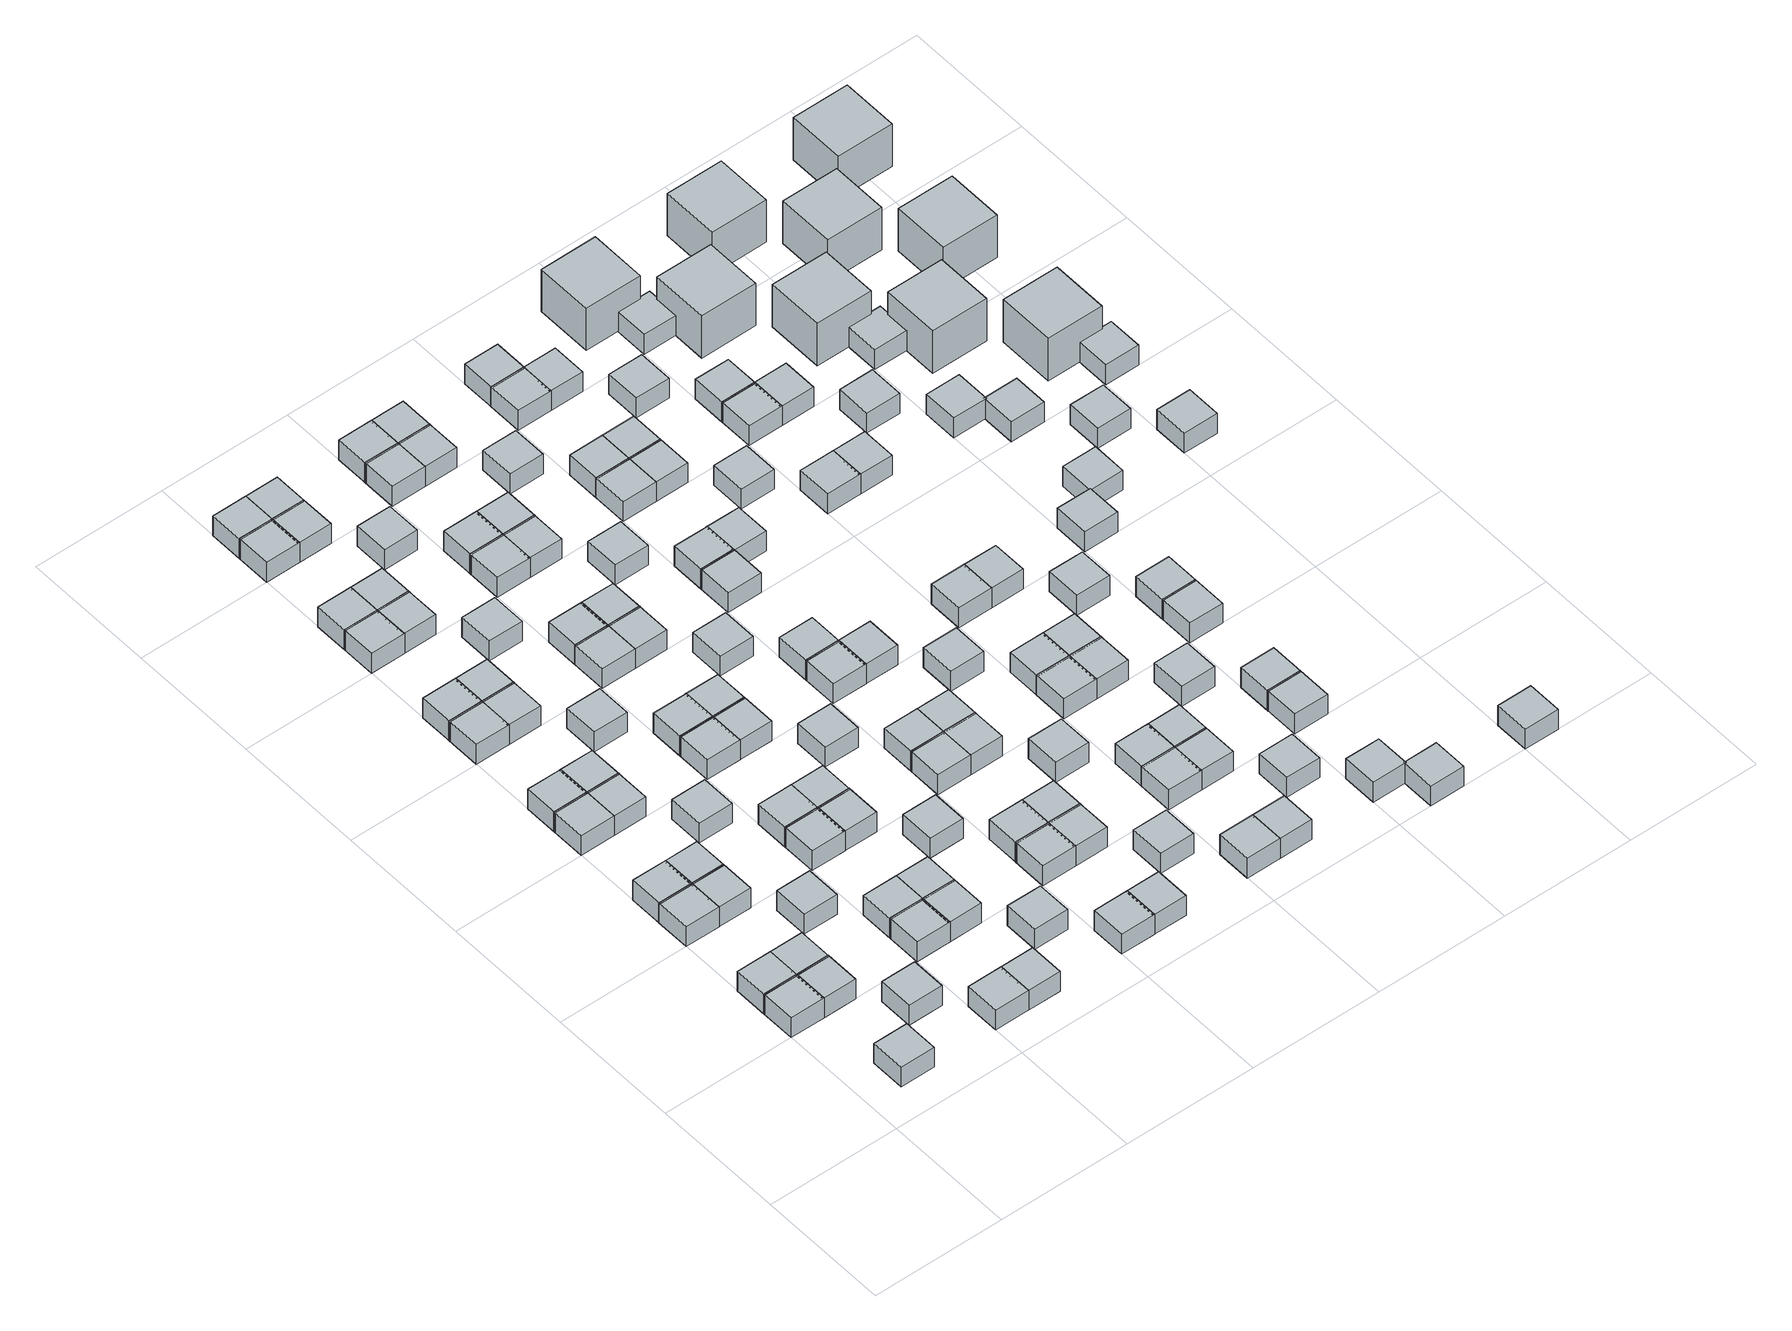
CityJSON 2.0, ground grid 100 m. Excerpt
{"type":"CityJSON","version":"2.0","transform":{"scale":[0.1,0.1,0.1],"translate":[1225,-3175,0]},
"CityObjects":{
"object1":{"type":"GenericCityObject","geometry":[{"type":"Solid","lod":"1","boundaries":[[[[0,1,2,3]],[[4,5,1,0]],[[5,6,2,1]],[[6,7,3,2]],[[7,4,0,3]],[[7,6,5,4]]]]}]},
"object2":{"type":"GenericCityObject","geometry":[{"type":"Solid","lod":"1","boundaries":[[[[8,9,10,11]],[[12,13,9,8]],[[13,14,10,9]],[[14,15,11,10]],[[15,12,8,11]],[[15,14,13,12]]]]}]},
"object3":{"type":"GenericCityObject","geometry":[{"type":"Solid","lod":"1","boundaries":[[[[16,17,18,19]],[[20,21,17,16]],[[21,22,18,17]],[[22,23,19,18]],[[23,20,16,19]],[[23,22,21,20]]]]}]},
"object4":{"type":"GenericCityObject","geometry":[{"type":"Solid","lod":"1","boundaries":[[[[24,25,26,27]],[[28,29,25,24]],[[29,30,26,25]],[[30,31,27,26]],[[31,28,24,27]],[[31,30,29,28]]]]}]},
"object5":{"type":"GenericCityObject","geometry":[{"type":"Solid","lod":"1","boundaries":[[[[32,33,34,35]],[[36,37,33,32]],[[37,38,34,33]],[[38,39,35,34]],[[39,36,32,35]],[[39,38,37,36]]]]}]},
"object6":{"type":"GenericCityObject","geometry":[{"type":"Solid","lod":"1","boundaries":[[[[40,41,42,43]],[[44,45,41,40]],[[45,46,42,41]],[[46,47,43,42]],[[47,44,40,43]],[[47,46,45,44]]]]}]},
"object7":{"type":"GenericCityObject","geometry":[{"type":"Solid","lod":"1","boundaries":[[[[48,49,50,51]],[[52,53,49,48]],[[53,54,50,49]],[[54,55,51,50]],[[55,52,48,51]],[[55,54,53,52]]]]}]},
"object8":{"type":"GenericCityObject","geometry":[{"type":"Solid","lod":"1","boundaries":[[[[56,57,58,59]],[[60,61,57,56]],[[61,62,58,57]],[[62,63,59,58]],[[63,60,56,59]],[[63,62,61,60]]]]}]},
"object9":{"type":"GenericCityObject","geometry":[{"type":"Solid","lod":"1","boundaries":[[[[64,65,66,67]],[[68,69,65,64]],[[69,70,66,65]],[[70,71,67,66]],[[71,68,64,67]],[[71,70,69,68]]]]}]},
"object10":{"type":"GenericCityObject","geometry":[{"type":"Solid","lod":"1","boundaries":[[[[72,73,74,75]],[[76,77,73,72]],[[77,78,74,73]],[[78,79,75,74]],[[79,76,72,75]],[[79,78,77,76]]]]}]},
"object11":{"type":"GenericCityObject","geometry":[{"type":"Solid","lod":"1","boundaries":[[[[80,81,82,83]],[[84,85,81,80]],[[85,86,82,81]],[[86,87,83,82]],[[87,84,80,83]],[[87,86,85,84]]]]}]},
"object12":{"type":"GenericCityObject","geometry":[{"type":"Solid","lod":"1","boundaries":[[[[88,89,90,91]],[[92,93,89,88]],[[93,94,90,89]],[[94,95,91,90]],[[95,92,88,91]],[[95,94,93,92]]]]}]},
"object13":{"type":"GenericCityObject","geometry":[{"type":"Solid","lod":"1","boundaries":[[[[96,97,98,99]],[[100,101,97,96]],[[101,102,98,97]],[[102,103,99,98]],[[103,100,96,99]],[[103,102,101,100]]]]}]},
"object14":{"type":"GenericCityObject","geometry":[{"type":"Solid","lod":"1","boundaries":[[[[104,105,106,107]],[[108,109,105,104]],[[109,110,106,105]],[[110,111,107,106]],[[111,108,104,107]],[[111,110,109,108]]]]}]},
"object15":{"type":"GenericCityObject","geometry":[{"type":"Solid","lod":"1","boundaries":[[[[112,113,114,115]],[[116,117,113,112]],[[117,118,114,113]],[[118,119,115,114]],[[119,116,112,115]],[[119,118,117,116]]]]}]},
"object16":{"type":"GenericCityObject","geometry":[{"type":"Solid","lod":"1","boundaries":[[[[120,121,122,123]],[[124,125,121,120]],[[125,126,122,121]],[[126,127,123,122]],[[127,124,120,123]],[[127,126,125,124]]]]}]},
"object17":{"type":"GenericCityObject","geometry":[{"type":"Solid","lod":"1","boundaries":[[[[128,129,130,131]],[[132,133,129,128]],[[133,134,130,129]],[[134,135,131,130]],[[135,132,128,131]],[[135,134,133,132]]]]}]},
"object18":{"type":"GenericCityObject","geometry":[{"type":"Solid","lod":"1","boundaries":[[[[136,137,138,139]],[[140,141,137,136]],[[141,142,138,137]],[[142,143,139,138]],[[143,140,136,139]],[[143,142,141,140]]]]}]},
"object19":{"type":"GenericCityObject","geometry":[{"type":"Solid","lod":"1","boundaries":[[[[144,145,146,147]],[[148,149,145,144]],[[149,150,146,145]],[[150,151,147,146]],[[151,148,144,147]],[[151,150,149,148]]]]}]},
"object20":{"type":"GenericCityObject","geometry":[{"type":"Solid","lod":"1","boundaries":[[[[152,153,154,155]],[[156,157,153,152]],[[157,158,154,153]],[[158,159,155,154]],[[159,156,152,155]],[[159,158,157,156]]]]}]},
"object21":{"type":"GenericCityObject","geometry":[{"type":"Solid","lod":"1","boundaries":[[[[160,161,162,163]],[[164,165,161,160]],[[165,166,162,161]],[[166,167,163,162]],[[167,164,160,163]],[[167,166,165,164]]]]}]},
"object22":{"type":"GenericCityObject","geometry":[{"type":"Solid","lod":"1","boundaries":[[[[168,169,170,171]],[[172,173,169,168]],[[173,174,170,169]],[[174,175,171,170]],[[175,172,168,171]],[[175,174,173,172]]]]}]},
"object23":{"type":"GenericCityObject","geometry":[{"type":"Solid","lod":"1","boundaries":[[[[176,177,178,179]],[[180,181,177,176]],[[181,182,178,177]],[[182,183,179,178]],[[183,180,176,179]],[[183,182,181,180]]]]}]},
"object24":{"type":"GenericCityObject","geometry":[{"type":"Solid","lod":"1","boundaries":[[[[184,185,186,187]],[[188,189,185,184]],[[189,190,186,185]],[[190,191,187,186]],[[191,188,184,187]],[[191,190,189,188]]]]}]},
"object25":{"type":"GenericCityObject","geometry":[{"type":"Solid","lod":"1","boundaries":[[[[192,193,194,195]],[[196,197,193,192]],[[197,198,194,193]],[[198,199,195,194]],[[199,196,192,195]],[[199,198,197,196]]]]}]},
"object26":{"type":"GenericCityObject","geometry":[{"type":"Solid","lod":"1","boundaries":[[[[200,201,202,203]],[[204,205,201,200]],[[205,206,202,201]],[[206,207,203,202]],[[207,204,200,203]],[[207,206,205,204]]]]}]},
"object27":{"type":"GenericCityObject","geometry":[{"type":"Solid","lod":"1","boundaries":[[[[208,209,210,211]],[[212,213,209,208]],[[213,214,210,209]],[[214,215,211,210]],[[215,212,208,211]],[[215,214,213,212]]]]}]},
"object28":{"type":"GenericCityObject","geometry":[{"type":"Solid","lod":"1","boundaries":[[[[216,217,218,219]],[[220,221,217,216]],[[221,222,218,217]],[[222,223,219,218]],[[223,220,216,219]],[[223,222,221,220]]]]}]},
"object29":{"type":"GenericCityObject","geometry":[{"type":"Solid","lod":"1","boundaries":[[[[224,225,226,227]],[[228,229,225,224]],[[229,230,226,225]],[[230,231,227,226]],[[231,228,224,227]],[[231,230,229,228]]]]}]},
"object30":{"type":"GenericCityObject","geometry":[{"type":"Solid","lod":"1","boundaries":[[[[232,233,234,235]],[[236,237,233,232]],[[237,238,234,233]],[[238,239,235,234]],[[239,236,232,235]],[[239,238,237,236]]]]}]},
"object31":{"type":"GenericCityObject","geometry":[{"type":"Solid","lod":"1","boundaries":[[[[240,241,242,243]],[[244,245,241,240]],[[245,246,242,241]],[[246,247,243,242]],[[247,244,240,243]],[[247,246,245,244]]]]}]},
"object32":{"type":"GenericCityObject","geometry":[{"type":"Solid","lod":"1","boundaries":[[[[248,249,250,251]],[[252,253,249,248]],[[253,254,250,249]],[[254,255,251,250]],[[255,252,248,251]],[[255,254,253,252]]]]}]},
"object33":{"type":"GenericCityObject","geometry":[{"type":"Solid","lod":"1","boundaries":[[[[256,257,258,259]],[[260,261,257,256]],[[261,262,258,257]],[[262,263,259,258]],[[263,260,256,259]],[[263,262,261,260]]]]}]},
"object34":{"type":"GenericCityObject","geometry":[{"type":"Solid","lod":"1","boundaries":[[[[264,265,266,267]],[[268,269,265,264]],[[269,270,266,265]],[[270,271,267,266]],[[271,268,264,267]],[[271,270,269,268]]]]}]},
"object35":{"type":"GenericCityObject","geometry":[{"type":"Solid","lod":"1","boundaries":[[[[272,273,274,275]],[[276,277,273,272]],[[277,278,274,273]],[[278,279,275,274]],[[279,276,272,275]],[[279,278,277,276]]]]}]},
"object36":{"type":"GenericCityObject","geometry":[{"type":"Solid","lod":"1","boundaries":[[[[280,281,282,283]],[[284,285,281,280]],[[285,286,282,281]],[[286,287,283,282]],[[287,284,280,283]],[[287,286,285,284]]]]}]},
"object37":{"type":"GenericCityObject","geometry":[{"type":"Solid","lod":"1","boundaries":[[[[288,289,290,291]],[[292,293,289,288]],[[293,294,290,289]],[[294,295,291,290]],[[295,292,288,291]],[[295,294,293,292]]]]}]},
"object38":{"type":"GenericCityObject","geometry":[{"type":"Solid","lod":"1","boundaries":[[[[296,297,298,299]],[[300,301,297,296]],[[301,302,298,297]],[[302,303,299,298]],[[303,300,296,299]],[[303,302,301,300]]]]}]},
"object39":{"type":"GenericCityObject","geometry":[{"type":"Solid","lod":"1","boundaries":[[[[304,305,306,307]],[[308,309,305,304]],[[309,310,306,305]],[[310,311,307,306]],[[311,308,304,307]],[[311,310,309,308]]]]}]},
"object40":{"type":"GenericCityObject","geometry":[{"type":"Solid","lod":"1","boundaries":[[[[312,313,314,315]],[[316,317,313,312]],[[317,318,314,313]],[[318,319,315,314]],[[319,316,312,315]],[[319,318,317,316]]]]}]},
"object41":{"type":"GenericCityObject","geometry":[{"type":"Solid","lod":"1","boundaries":[[[[320,321,322,323]],[[324,325,321,320]],[[325,326,322,321]],[[326,327,323,322]],[[327,324,320,323]],[[327,326,325,324]]]]}]},
"object42":{"type":"GenericCityObject","geometry":[{"type":"Solid","lod":"1","boundaries":[[[[328,329,330,331]],[[332,333,329,328]],[[333,334,330,329]],[[334,335,331,330]],[[335,332,328,331]],[[335,334,333,332]]]]}]},
"object43":{"type":"GenericCityObject","geometry":[{"type":"Solid","lod":"1","boundaries":[[[[336,337,338,339]],[[340,341,337,336]],[[341,342,338,337]],[[342,343,339,338]],[[343,340,336,339]],[[343,342,341,340]]]]}]},
"object44":{"type":"GenericCityObject","geometry":[{"type":"Solid","lod":"1","boundaries":[[[[344,345,346,347]],[[348,349,345,344]],[[349,350,346,345]],[[350,351,347,346]],[[351,348,344,347]],[[351,350,349,348]]]]}]},
"object45":{"type":"GenericCityObject","geometry":[{"type":"Solid","lod":"1","boundaries":[[[[352,353,354,355]],[[356,357,353,352]],[[357,358,354,353]],[[358,359,355,354]],[[359,356,352,355]],[[359,358,357,356]]]]}]},
"object46":{"type":"GenericCityObject","geometry":[{"type":"Solid","lod":"1","boundaries":[[[[360,361,362,363]],[[364,365,361,360]],[[365,366,362,361]],[[366,367,363,362]],[[367,364,360,363]],[[367,366,365,364]]]]}]},
"object47":{"type":"GenericCityObject","geometry":[{"type":"Solid","lod":"1","boundaries":[[[[368,369,370,371]],[[372,373,369,368]],[[373,374,370,369]],[[374,375,371,370]],[[375,372,368,371]],[[375,374,373,372]]]]}]},
"object48":{"type":"GenericCityObject","geometry":[{"type":"Solid","lod":"1","boundaries":[[[[376,377,378,379]],[[380,381,377,376]],[[381,382,378,377]],[[382,383,379,378]],[[383,380,376,379]],[[383,382,381,380]]]]}]},
"object49":{"type":"GenericCityObject","geometry":[{"type":"Solid","lod":"1","boundaries":[[[[384,385,386,387]],[[388,389,385,384]],[[389,390,386,385]],[[390,391,387,386]],[[391,388,384,387]],[[391,390,389,388]]]]}]},
"object50":{"type":"GenericCityObject","geometry":[{"type":"Solid","lod":"1","boundaries":[[[[392,393,394,395]],[[396,397,393,392]],[[397,398,394,393]],[[398,399,395,394]],[[399,396,392,395]],[[399,398,397,396]]]]}]},
"object51":{"type":"GenericCityObject","geometry":[{"type":"Solid","lod":"1","boundaries":[[[[400,401,402,403]],[[404,405,401,400]],[[405,406,402,401]],[[406,407,403,402]],[[407,404,400,403]],[[407,406,405,404]]]]}]},
"object52":{"type":"GenericCityObject","geometry":[{"type":"Solid","lod":"1","boundaries":[[[[408,409,410,411]],[[412,413,409,408]],[[413,414,410,409]],[[414,415,411,410]],[[415,412,408,411]],[[415,414,413,412]]]]}]},
"object53":{"type":"GenericCityObject","geometry":[{"type":"Solid","lod":"1","boundaries":[[[[416,417,418,419]],[[420,421,417,416]],[[421,422,418,417]],[[422,423,419,418]],[[423,420,416,419]],[[423,422,421,420]]]]}]},
"object54":{"type":"GenericCityObject","geometry":[{"type":"Solid","lod":"1","boundaries":[[[[424,425,426,427]],[[428,429,425,424]],[[429,430,426,425]],[[430,431,427,426]],[[431,428,424,427]],[[431,430,429,428]]]]}]},
"object55":{"type":"GenericCityObject","geometry":[{"type":"Solid","lod":"1","boundaries":[[[[432,433,434,435]],[[436,437,433,432]],[[437,438,434,433]],[[438,439,435,434]],[[439,436,432,435]],[[439,438,437,436]]]]}]},
"object56":{"type":"GenericCityObject","geometry":[{"type":"Solid","lod":"1","boundaries":[[[[440,441,442,443]],[[444,445,441,440]],[[445,446,442,441]],[[446,447,443,442]],[[447,444,440,443]],[[447,446,445,444]]]]}]},
"object57":{"type":"GenericCityObject","geometry":[{"type":"Solid","lod":"1","boundaries":[[[[448,449,450,451]],[[452,453,449,448]],[[453,454,450,449]],[[454,455,451,450]],[[455,452,448,451]],[[455,454,453,452]]]]}]},
"object58":{"type":"GenericCityObject","geometry":[{"type":"Solid","lod":"1","boundaries":[[[[456,457,458,459]],[[460,461,457,456]],[[461,462,458,457]],[[462,463,459,458]],[[463,460,456,459]],[[463,462,461,460]]]]}]},
"object59":{"type":"GenericCityObject","geometry":[{"type":"Solid","lod":"1","boundaries":[[[[464,465,466,467]],[[468,469,465,464]],[[469,470,466,465]],[[470,471,467,466]],[[471,468,464,467]],[[471,470,469,468]]]]}]},
"object60":{"type":"GenericCityObject","geometry":[{"type":"Solid","lod":"1","boundaries":[[[[472,473,474,475]],[[476,477,473,472]],[[477,478,474,473]],[[478,479,475,474]],[[479,476,472,475]],[[479,478,477,476]]]]}]},
"object61":{"type":"GenericCityObject","geometry":[{"type":"Solid","lod":"1","boundaries":[[[[480,481,482,483]],[[484,485,481,480]],[[485,486,482,481]],[[486,487,483,482]],[[487,484,480,483]],[[487,486,485,484]]]]}]},
"object62":{"type":"GenericCityObject","geometry":[{"type":"Solid","lod":"1","boundaries":[[[[488,489,490,491]],[[492,493,489,488]],[[493,494,490,489]],[[494,495,491,490]],[[495,492,488,491]],[[495,494,493,492]]]]}]},
"object63":{"type":"GenericCityObject","geometry":[{"type":"Solid","lod":"1","boundaries":[[[[496,497,498,499]],[[500,501,497,496]],[[501,502,498,497]],[[502,503,499,498]],[[503,500,496,499]],[[503,502,501,500]]]]}]},
"object64":{"type":"GenericCityObject","geometry":[{"type":"Solid","lod":"1","boundaries":[[[[504,505,506,507]],[[508,509,505,504]],[[509,510,506,505]],[[510,511,507,506]],[[511,508,504,507]],[[511,510,509,508]]]]}]},
"object65":{"type":"GenericCityObject","geometry":[{"type":"Solid","lod":"1","boundaries":[[[[512,513,514,515]],[[516,517,513,512]],[[517,518,514,513]],[[518,519,515,514]],[[519,516,512,515]],[[519,518,517,516]]]]}]},
"object66":{"type":"GenericCityObject","geometry":[{"type":"Solid","lod":"1","boundaries":[[[[520,521,522,523]],[[524,525,521,520]],[[525,526,522,521]],[[526,527,523,522]],[[527,524,520,523]],[[527,526,525,524]]]]}]},
"object67":{"type":"GenericCityObject","geometry":[{"type":"Solid","lod":"1","boundaries":[[[[528,529,530,531]],[[532,533,529,528]],[[533,534,530,529]],[[534,535,531,530]],[[535,532,528,531]],[[535,534,533,532]]]]}]},
"object68":{"type":"GenericCityObject","geometry":[{"type":"Solid","lod":"1","boundaries":[[[[536,537,538,539]],[[540,541,537,536]],[[541,542,538,537]],[[542,543,539,538]],[[543,540,536,539]],[[543,542,541,540]]]]}]},
"object69":{"type":"GenericCityObject","geometry":[{"type":"Solid","lod":"1","boundaries":[[[[544,545,546,547]],[[548,549,545,544]],[[549,550,546,545]],[[550,551,547,546]],[[551,548,544,547]],[[551,550,549,548]]]]}]},
"object70":{"type":"GenericCityObject","geometry":[{"type":"Solid","lod":"1","boundaries":[[[[552,553,554,555]],[[556,557,553,552]],[[557,558,554,553]],[[558,559,555,554]],[[559,556,552,555]],[[559,558,557,556]]]]}]},
"object71":{"type":"GenericCityObject","geometry":[{"type":"Solid","lod":"1","boundaries":[[[[560,561,562,563]],[[564,565,561,560]],[[565,566,562,561]],[[566,567,563,562]],[[567,564,560,563]],[[567,566,565,564]]]]}]},
"object72":{"type":"GenericCityObject","geometry":[{"type":"Solid","lod":"1","boundaries":[[[[568,569,570,571]],[[572,573,569,568]],[[573,574,570,569]],[[574,575,571,570]],[[575,572,568,571]],[[575,574,573,572]]]]}]},
"object73":{"type":"GenericCityObject","geometry":[{"type":"Solid","lod":"1","boundaries":[[[[576,577,578,579]],[[580,581,577,576]],[[581,582,578,577]],[[582,583,579,578]],[[583,580,576,579]],[[583,582,581,580]]]]}]},
"object74":{"type":"GenericCityObject","geometry":[{"type":"Solid","lod":"1","boundaries":[[[[584,585,586,587]],[[588,589,585,584]],[[589,590,586,585]],[[590,591,587,586]],[[591,588,584,587]],[[591,590,589,588]]]]}]},
"object75":{"type":"GenericCityObject","geometry":[{"type":"Solid","lod":"1","boundaries":[[[[592,593,594,595]],[[596,597,593,592]],[[597,598,594,593]],[[598,599,595,594]],[[599,596,592,595]],[[599,598,597,596]]]]}]},
"object76":{"type":"GenericCityObject","geometry":[{"type":"Solid","lod":"1","boundaries":[[[[600,601,602,603]],[[604,605,601,600]],[[605,606,602,601]],[[606,607,603,602]],[[607,604,600,603]],[[607,606,605,604]]]]}]},
"object77":{"type":"GenericCityObject","geometry":[{"type":"Solid","lod":"1","boundaries":[[[[608,609,610,611]],[[612,613,609,608]],[[613,614,610,609]],[[614,615,611,610]],[[615,612,608,611]],[[615,614,613,612]]]]}]},
"object78":{"type":"GenericCityObject","geometry":[{"type":"Solid","lod":"1","boundaries":[[[[616,617,618,619]],[[620,621,617,616]],[[621,622,618,617]],[[622,623,619,618]],[[623,620,616,619]],[[623,622,621,620]]]]}]},
"object79":{"type":"GenericCityObject","geometry":[{"type":"Solid","lod":"1","boundaries":[[[[624,625,626,627]],[[628,629,625,624]],[[629,630,626,625]],[[630,631,627,626]],[[631,628,624,627]],[[631,630,629,628]]]]}]},
"object80":{"type":"GenericCityObject","geometry":[{"type":"Solid","lod":"1","boundaries":[[[[632,633,634,635]],[[636,637,633,632]],[[637,638,634,633]],[[638,639,635,634]],[[639,636,632,635]],[[639,638,637,636]]]]}]},
"object81":{"type":"GenericCityObject","geometry":[{"type":"Solid","lod":"1","boundaries":[[[[640,641,642,643]],[[644,645,641,640]],[[645,646,642,641]],[[646,647,643,642]],[[647,644,640,643]],[[647,646,645,644]]]]}]},
"object82":{"type":"GenericCityObject","geometry":[{"type":"Solid","lod":"1","boundaries":[[[[648,649,650,651]],[[652,653,649,648]],[[653,654,650,649]],[[654,655,651,650]],[[655,652,648,651]],[[655,654,653,652]]]]}]},
"object83":{"type":"GenericCityObject","geometry":[{"type":"Solid","lod":"1","boundaries":[[[[656,657,658,659]],[[660,661,657,656]],[[661,662,658,657]],[[662,663,659,658]],[[663,660,656,659]],[[663,662,661,660]]]]}]},
"object84":{"type":"GenericCityObject","geometry":[{"type":"Solid","lod":"1","boundaries":[[[[664,665,666,667]],[[668,669,665,664]],[[669,670,666,665]],[[670,671,667,666]],[[671,668,664,667]],[[671,670,669,668]]]]}]},
"object85":{"type":"GenericCityObject","geometry":[{"type":"Solid","lod":"1","boundaries":[[[[672,673,674,675]],[[676,677,673,672]],[[677,678,674,673]],[[678,679,675,674]],[[679,676,672,675]],[[679,678,677,676]]]]}]},
"object86":{"type":"GenericCityObject","geometry":[{"type":"Solid","lod":"1","boundaries":[[[[680,681,682,683]],[[684,685,681,680]],[[685,686,682,681]],[[686,687,683,682]],[[687,684,680,683]],[[687,686,685,684]]]]}]},
"object87":{"type":"GenericCityObject","geometry":[{"type":"Solid","lod":"1","boundaries":[[[[688,689,690,691]],[[692,693,689,688]],[[693,694,690,689]],[[694,695,691,690]],[[695,692,688,691]],[[695,694,693,692]]]]}]},
"object88":{"type":"GenericCityObject","geometry":[{"type":"Solid","lod":"1","boundaries":[[[[696,697,698,699]],[[700,701,697,696]],[[701,702,698,697]],[[702,703,699,698]],[[703,700,696,699]],[[703,702,701,700]]]]}]},
"object89":{"type":"GenericCityObject","geometry":[{"type":"Solid","lod":"1","boundaries":[[[[704,705,706,707]],[[708,709,705,704]],[[709,710,706,705]],[[710,711,707,706]],[[711,708,704,707]],[[711,710,709,708]]]]}]},
"object90":{"type":"GenericCityObject","geometry":[{"type":"Solid","lod":"1","boundaries":[[[[712,713,714,715]],[[716,717,713,712]],[[717,718,714,713]],[[718,719,715,714]],[[719,716,712,715]],[[719,718,717,716]]]]}]},
"object91":{"type":"GenericCityObject","geometry":[{"type":"Solid","lod":"1","boundaries":[[[[720,721,722,723]],[[724,725,721,720]],[[725,726,722,721]],[[726,727,723,722]],[[727,724,720,723]],[[727,726,725,724]]]]}]},
"object92":{"type":"GenericCityObject","geometry":[{"type":"Solid","lod":"1","boundaries":[[[[728,729,730,731]],[[732,733,729,728]],[[733,734,730,729]],[[734,735,731,730]],[[735,732,728,731]],[[735,734,733,732]]]]}]},
"object93":{"type":"GenericCityObject","geometry":[{"type":"Solid","lod":"1","boundaries":[[[[736,737,738,739]],[[740,741,737,736]],[[741,742,738,737]],[[742,743,739,738]],[[743,740,736,739]],[[743,742,741,740]]]]}]},
"object94":{"type":"GenericCityObject","geometry":[{"type":"Solid","lod":"1","boundaries":[[[[744,745,746,747]],[[748,749,745,744]],[[749,750,746,745]],[[750,751,747,746]],[[751,748,744,747]],[[751,750,749,748]]]]}]},
"object95":{"type":"GenericCityObject","geometry":[{"type":"Solid","lod":"1","boundaries":[[[[752,753,754,755]],[[756,757,753,752]],[[757,758,754,753]],[[758,759,755,754]],[[759,756,752,755]],[[759,758,757,756]]]]}]},
"object96":{"type":"GenericCityObject","geometry":[{"type":"Solid","lod":"1","boundaries":[[[[760,761,762,763]],[[764,765,761,760]],[[765,766,762,761]],[[766,767,763,762]],[[767,764,760,763]],[[767,766,765,764]]]]}]},
"object97":{"type":"GenericCityObject","geometry":[{"type":"Solid","lod":"1","boundaries":[[[[768,769,770,771]],[[772,773,769,768]],[[773,774,770,769]],[[774,775,771,770]],[[775,772,768,771]],[[775,774,773,772]]]]}]},
"object98":{"type":"GenericCityObject","geometry":[{"type":"Solid","lod":"1","boundaries":[[[[776,777,778,779]],[[780,781,777,776]],[[781,782,778,777]],[[782,783,779,778]],[[783,780,776,779]],[[783,782,781,780]]]]}]},
"object99":{"type":"GenericCityObject","geometry":[{"type":"Solid","lod":"1","boundaries":[[[[784,785,786,787]],[[788,789,785,784]],[[789,790,786,785]],[[790,791,787,786]],[[791,788,784,787]],[[791,790,789,788]]]]}]},
"object100":{"type":"GenericCityObject","geometry":[{"type":"Solid","lod":"1","boundaries":[[[[792,793,794,795]],[[796,797,793,792]],[[797,798,794,793]],[[798,799,795,794]],[[799,796,792,795]],[[799,798,797,796]]]]}]},
"object101":{"type":"GenericCityObject","geometry":[{"type":"Solid","lod":"1","boundaries":[[[[800,801,802,803]],[[804,805,801,800]],[[805,806,802,801]],[[806,807,803,802]],[[807,804,800,803]],[[807,806,805,804]]]]}]},
"object102":{"type":"GenericCityObject","geometry":[{"type":"Solid","lod":"1","boundaries":[[[[808,809,810,811]],[[812,813,809,808]],[[813,814,810,809]],[[814,815,811,810]],[[815,812,808,811]],[[815,814,813,812]]]]}]},
"object103":{"type":"GenericCityObject","geometry":[{"type":"Solid","lod":"1","boundaries":[[[[816,817,818,819]],[[820,821,817,816]],[[821,822,818,817]],[[822,823,819,818]],[[823,820,816,819]],[[823,822,821,820]]]]}]},
"object104":{"type":"GenericCityObject","geometry":[{"type":"Solid","lod":"1","boundaries":[[[[824,825,826,827]],[[828,829,825,824]],[[829,830,826,825]],[[830,831,827,826]],[[831,828,824,827]],[[831,830,829,828]]]]}]},
"object105":{"type":"GenericCityObject","geometry":[{"type":"Solid","lod":"1","boundaries":[[[[832,833,834,835]],[[836,837,833,832]],[[837,838,834,833]],[[838,839,835,834]],[[839,836,832,835]],[[839,838,837,836]]]]}]},
"object106":{"type":"GenericCityObject","geometry":[{"type":"Solid","lod":"1","boundaries":[[[[840,841,842,843]],[[844,845,841,840]],[[845,846,842,841]],[[846,847,843,842]],[[847,844,840,843]],[[847,846,845,844]]]]}]},
"object107":{"type":"GenericCityObject","geometry":[{"type":"Solid","lod":"1","boundaries":[[[[848,849,850,851]],[[852,853,849,848]],[[853,854,850,849]],[[854,855,851,850]],[[855,852,848,851]],[[855,854,853,852]]]]}]},
"object108":{"type":"GenericCityObject","geometry":[{"type":"Solid","lod":"1","boundaries":[[[[856,857,858,859]],[[860,861,857,856]],[[861,862,858,857]],[[862,863,859,858]],[[863,860,856,859]],[[863,862,861,860]]]]}]},
"object109":{"type":"GenericCityObject","geometry":[{"type":"Solid","lod":"1","boundaries":[[[[864,865,866,867]],[[868,869,865,864]],[[869,870,866,865]],[[870,871,867,866]],[[871,868,864,867]],[[871,870,869,868]]]]}]},
"object110":{"type":"GenericCityObject","geometry":[{"type":"Solid","lod":"1","boundaries":[[[[872,873,874,875]],[[876,877,873,872]],[[877,878,874,873]],[[878,879,875,874]],[[879,876,872,875]],[[879,878,877,876]]]]}]},
"object111":{"type":"GenericCityObject","geometry":[{"type":"Solid","lod":"1","boundaries":[[[[880,881,882,883]],[[884,885,881,880]],[[885,886,882,881]],[[886,887,883,882]],[[887,884,880,883]],[[887,886,885,884]]]]}]},
"object112":{"type":"GenericCityObject","geometry":[{"type":"Solid","lod":"1","boundaries":[[[[888,889,890,891]],[[892,893,889,888]],[[893,894,890,889]],[[894,895,891,890]],[[895,892,888,891]],[[895,894,893,892]]]]}]},
"object113":{"type":"GenericCityObject","geometry":[{"type":"Solid","lod":"1","boundaries":[[[[896,897,898,899]],[[900,901,897,896]],[[901,902,898,897]],[[902,903,899,898]],[[903,900,896,899]],[[903,902,901,900]]]]}]},
"object114":{"type":"GenericCityObject","geometry":[{"type":"Solid","lod":"1","boundaries":[[[[904,905,906,907]],[[908,909,905,904]],[[909,910,906,905]],[[910,911,907,906]],[[911,908,904,907]],[[911,910,909,908]]]]}]},
"object115":{"type":"GenericCityObject","geometry":[{"type":"Solid","lod":"1","boundaries":[[[[912,913,914,915]],[[916,917,913,912]],[[917,918,914,913]],[[918,919,915,914]],[[919,916,912,915]],[[919,918,917,916]]]]}]},
"object116":{"type":"GenericCityObject","geometry":[{"type":"Solid","lod":"1","boundaries":[[[[920,921,922,923]],[[924,925,921,920]],[[925,926,922,921]],[[926,927,923,922]],[[927,924,920,923]],[[927,926,925,924]]]]}]},
"object117":{"type":"GenericCityObject","geometry":[{"type":"Solid","lod":"1","boundaries":[[[[928,929,930,931]],[[932,933,929,928]],[[933,934,930,929]],[[934,935,931,930]],[[935,932,928,931]],[[935,934,933,932]]]]}]},
"object118":{"type":"GenericCityObject","geometry":[{"type":"Solid","lod":"1","boundaries":[[[[936,937,938,939]],[[940,941,937,936]],[[941,942,938,937]],[[942,943,939,938]],[[943,940,936,939]],[[943,942,941,940]]]]}]},
"object119":{"type":"GenericCityObject","geometry":[{"type":"Solid","lod":"1","boundaries":[[[[944,945,946,947]],[[948,949,945,944]],[[949,950,946,945]],[[950,951,947,946]],[[951,948,944,947]],[[951,950,949,948]]]]}]},
"object120":{"type":"GenericCityObject","geometry":[{"type":"Solid","lod":"1","boundaries":[[[[952,953,954,955]],[[956,957,953,952]],[[957,958,954,953]],[[958,959,955,954]],[[959,956,952,955]],[[959,958,957,956]]]]}]},
"object121":{"type":"GenericCityObject","geometry":[{"type":"Solid","lod":"1","boundaries":[[[[960,961,962,963]],[[964,965,961,960]],[[965,966,962,961]],[[966,967,963,962]],[[967,964,960,963]],[[967,966,965,964]]]]}]},
"object122":{"type":"GenericCityObject","geometry":[{"type":"Solid","lod":"1","boundaries":[[[[968,969,970,971]],[[972,973,969,968]],[[973,974,970,969]],[[974,975,971,970]],[[975,972,968,971]],[[975,974,973,972]]]]}]},
"object123":{"type":"GenericCityObject","geometry":[{"type":"Solid","lod":"1","boundaries":[[[[976,977,978,979]],[[980,981,977,976]],[[981,982,978,977]],[[982,983,979,978]],[[983,980,976,979]],[[983,982,981,980]]]]}]},
"object124":{"type":"GenericCityObject","geometry":[{"type":"Solid","lod":"1","boundaries":[[[[984,985,986,987]],[[988,989,985,984]],[[989,990,986,985]],[[990,991,987,986]],[[991,988,984,987]],[[991,990,989,988]]]]}]},
"object125":{"type":"GenericCityObject","geometry":[{"type":"Solid","lod":"1","boundaries":[[[[992,993,994,995]],[[996,997,993,992]],[[997,998,994,993]],[[998,999,995,994]],[[999,996,992,995]],[[999,998,997,996]]]]}]},
"object126":{"type":"GenericCityObject","geometry":[{"type":"Solid","lod":"1","boundaries":[[[[1000,1001,1002,1003]],[[1004,1005,1001,1000]],[[1005,1006,1002,1001]],[[1006,1007,1003,1002]],[[1007,1004,1000,1003]],[[1007,1006,1005,1004]]]]}]},
"object127":{"type":"GenericCityObject","geometry":[{"type":"Solid","lod":"1","boundaries":[[[[1008,1009,1010,1011]],[[1012,1013,1009,1008]],[[1013,1014,1010,1009]],[[1014,1015,1011,1010]],[[1015,1012,1008,1011]],[[1015,1014,1013,1012]]]]}]},
"object128":{"type":"GenericCityObject","geometry":[{"type":"Solid","lod":"1","boundaries":[[[[1016,1017,1018,1019]],[[1020,1021,1017,1016]],[[1021,1022,1018,1017]],[[1022,1023,1019,1018]],[[1023,1020,1016,1019]],[[1023,1022,1021,1020]]]]}]},
"object129":{"type":"GenericCityObject","geometry":[{"type":"Solid","lod":"1","boundaries":[[[[1024,1025,1026,1027]],[[1028,1029,1025,1024]],[[1029,1030,1026,1025]],[[1030,1031,1027,1026]],[[1031,1028,1024,1027]],[[1031,1030,1029,1028]]]]}]},
"object130":{"type":"GenericCityObject","geometry":[{"type":"Solid","lod":"1","boundaries":[[[[1032,1033,1034,1035]],[[1036,1037,1033,1032]],[[1037,1038,1034,1033]],[[1038,1039,1035,1034]],[[1039,1036,1032,1035]],[[1039,1038,1037,1036]]]]}]},
"object131":{"type":"GenericCityObject","geometry":[{"type":"Solid","lod":"1","boundaries":[[[[1040,1041,1042,1043]],[[1044,1045,1041,1040]],[[1045,1046,1042,1041]],[[1046,1047,1043,1042]],[[1047,1044,1040,1043]],[[1047,1046,1045,1044]]]]}]},
"object132":{"type":"GenericCityObject","geometry":[{"type":"Solid","lod":"1","boundaries":[[[[1048,1049,1050,1051]],[[1052,1053,1049,1048]],[[1053,1054,1050,1049]],[[1054,1055,1051,1050]],[[1055,1052,1048,1051]],[[1055,1054,1053,1052]]]]}]},
"object133":{"type":"GenericCityObject","geometry":[{"type":"Solid","lod":"1","boundaries":[[[[1056,1057,1058,1059]],[[1060,1061,1057,1056]],[[1061,1062,1058,1057]],[[1062,1063,1059,1058]],[[1063,1060,1056,1059]],[[1063,1062,1061,1060]]]]}]},
"object134":{"type":"GenericCityObject","geometry":[{"type":"Solid","lod":"1","boundaries":[[[[1064,1065,1066,1067]],[[1068,1069,1065,1064]],[[1069,1070,1066,1065]],[[1070,1071,1067,1066]],[[1071,1068,1064,1067]],[[1071,1070,1069,1068]]]]}]},
"object135":{"type":"GenericCityObject","geometry":[{"type":"Solid","lod":"1","boundaries":[[[[1072,1073,1074,1075]],[[1076,1077,1073,1072]],[[1077,1078,1074,1073]],[[1078,1079,1075,1074]],[[1079,1076,1072,1075]],[[1079,1078,1077,1076]]]]}]},
"object136":{"type":"GenericCityObject","geometry":[{"type":"Solid","lod":"1","boundaries":[[[[1080,1081,1082,1083]],[[1084,1085,1081,1080]],[[1085,1086,1082,1081]],[[1086,1087,1083,1082]],[[1087,1084,1080,1083]],[[1087,1086,1085,1084]]]]}]},
"object137":{"type":"GenericCityObject","geometry":[{"type":"Solid","lod":"1","boundaries":[[[[1088,1089,1090,1091]],[[1092,1093,1089,1088]],[[1093,1094,1090,1089]],[[1094,1095,1091,1090]],[[1095,1092,1088,1091]],[[1095,1094,1093,1092]]]]}]}
},
"vertices":[
[0,1000,0],[262,1000,0],[262,1262,0],[0,1262,0],[0,1000,175],[262,1000,175],[262,1262,175],[0,1262,175],
[250,250,0],[512,250,0],[512,512,0],[250,512,0],[250,250,175],[512,250,175],[512,512,175],[250,512,175],
[0,1250,0],[262,1250,0],[262,1512,0],[0,1512,0],[0,1250,175],[262,1250,175],[262,1512,175],[0,1512,175],
[250,1000,0],[512,1000,0],[512,1262,0],[250,1262,0],[250,1000,175],[512,1000,175],[512,1262,175],[250,1262,175],
[0,2000,0],[262,2000,0],[262,2262,0],[0,2262,0],[0,2000,175],[262,2000,175],[262,2262,175],[0,2262,175],
[250,1250,0],[512,1250,0],[512,1512,0],[250,1512,0],[250,1250,175],[512,1250,175],[512,1512,175],[250,1512,175],
[0,2250,0],[262,2250,0],[262,2512,0],[0,2512,0],[0,2250,175],[262,2250,175],[262,2512,175],[0,2512,175],
[620,620,0],[882,620,0],[882,882,0],[620,882,0],[620,620,175],[882,620,175],[882,882,175],[620,882,175],
[250,2000,0],[512,2000,0],[512,2262,0],[250,2262,0],[250,2000,175],[512,2000,175],[512,2262,175],[250,2262,175],
[0,3000,0],[262,3000,0],[262,3262,0],[0,3262,0],[0,3000,175],[262,3000,175],[262,3262,175],[0,3262,175],
[250,2250,0],[512,2250,0],[512,2512,0],[250,2512,0],[250,2250,175],[512,2250,175],[512,2512,175],[250,2512,175],
[0,3250,0],[262,3250,0],[262,3512,0],[0,3512,0],[0,3250,175],[262,3250,175],[262,3512,175],[0,3512,175],
[1000,250,0],[1262,250,0],[1262,512,0],[1000,512,0],[1000,250,175],[1262,250,175],[1262,512,175],[1000,512,175],
[620,1620,0],[882,1620,0],[882,1882,0],[620,1882,0],[620,1620,175],[882,1620,175],[882,1882,175],[620,1882,175],
[250,3000,0],[512,3000,0],[512,3262,0],[250,3262,0],[250,3000,175],[512,3000,175],[512,3262,175],[250,3262,175],
[0,4000,0],[262,4000,0],[262,4262,0],[0,4262,0],[0,4000,175],[262,4000,175],[262,4262,175],[0,4262,175],
[250,3250,0],[512,3250,0],[512,3512,0],[250,3512,0],[250,3250,175],[512,3250,175],[512,3512,175],[250,3512,175],
[0,4250,0],[262,4250,0],[262,4512,0],[0,4512,0],[0,4250,175],[262,4250,175],[262,4512,175],[0,4512,175],
[1000,1000,0],[1262,1000,0],[1262,1262,0],[1000,1262,0],[1000,1000,175],[1262,1000,175],[1262,1262,175],[1000,1262,175],
[1250,250,0],[1512,250,0],[1512,512,0],[1250,512,0],[1250,250,175],[1512,250,175],[1512,512,175],[1250,512,175],
[1000,1250,0],[1262,1250,0],[1262,1512,0],[1000,1512,0],[1000,1250,175],[1262,1250,175],[1262,1512,175],[1000,1512,175],
[620,2620,0],[882,2620,0],[882,2882,0],[620,2882,0],[620,2620,175],[882,2620,175],[882,2882,175],[620,2882,175],
[250,4000,0],[512,4000,0],[512,4262,0],[250,4262,0],[250,4000,175],[512,4000,175],[512,4262,175],[250,4262,175],
[0,5000,0],[262,5000,0],[262,5262,0],[0,5262,0],[0,5000,175],[262,5000,175],[262,5262,175],[0,5262,175],
[250,4250,0],[512,4250,0],[512,4512,0],[250,4512,0],[250,4250,175],[512,4250,175],[512,4512,175],[250,4512,175],
[1250,1000,0],[1512,1000,0],[1512,1262,0],[1250,1262,0],[1250,1000,175],[1512,1000,175],[1512,1262,175],[1250,1262,175],
[0,5250,0],[262,5250,0],[262,5512,0],[0,5512,0],[0,5250,175],[262,5250,175],[262,5512,175],[0,5512,175],
[1000,2000,0],[1262,2000,0],[1262,2262,0],[1000,2262,0],[1000,2000,175],[1262,2000,175],[1262,2262,175],[1000,2262,175],
[1250,1250,0],[1512,1250,0],[1512,1512,0],[1250,1512,0],[1250,1250,175],[1512,1250,175],[1512,1512,175],[1250,1512,175],
[1000,2250,0],[1262,2250,0],[1262,2512,0],[1000,2512,0],[1000,2250,175],[1262,2250,175],[1262,2512,175],[1000,2512,175],
[620,3620,0],[882,3620,0],[882,3882,0],[620,3882,0],[620,3620,175],[882,3620,175],[882,3882,175],[620,3882,175],
[250,5000,0],[512,5000,0],[512,5262,0],[250,5262,0],[250,5000,175],[512,5000,175],[512,5262,175],[250,5262,175],
[0,6000,0],[262,6000,0],[262,6262,0],[0,6262,0],[0,6000,175],[262,6000,175],[262,6262,175],[0,6262,175],
[1620,620,0],[1882,620,0],[1882,882,0],[1620,882,0],[1620,620,175],[1882,620,175],[1882,882,175],[1620,882,175],
[250,5250,0],[512,5250,0],[512,5512,0],[250,5512,0],[250,5250,175],[512,5250,175],[512,5512,175],[250,5512,175],
[1250,2000,0],[1512,2000,0],[1512,2262,0],[1250,2262,0],[1250,2000,175],[1512,2000,175],[1512,2262,175],[1250,2262,175],
[0,6250,0],[262,6250,0],[262,6512,0],[0,6512,0],[0,6250,175],[262,6250,175],[262,6512,175],[0,6512,175],
[1000,3000,0],[1262,3000,0],[1262,3262,0],[1000,3262,0],[1000,3000,175],[1262,3000,175],[1262,3262,175],[1000,3262,175],
[1250,2250,0],[1512,2250,0],[1512,2512,0],[1250,2512,0],[1250,2250,175],[1512,2250,175],[1512,2512,175],[1250,2512,175],
[1000,3250,0],[1262,3250,0],[1262,3512,0],[1000,3512,0],[1000,3250,175],[1262,3250,175],[1262,3512,175],[1000,3512,175],
[620,4620,0],[882,4620,0],[882,4882,0],[620,4882,0],[620,4620,175],[882,4620,175],[882,4882,175],[620,4882,175],
[250,6000,0],[512,6000,0],[512,6262,0],[250,6262,0],[250,6000,175],[512,6000,175],[512,6262,175],[250,6262,175],
[2000,250,0],[2262,250,0],[2262,512,0],[2000,512,0],[2000,250,175],[2262,250,175],[2262,512,175],[2000,512,175],
[1620,1620,0],[1882,1620,0],[1882,1882,0],[1620,1882,0],[1620,1620,175],[1882,1620,175],[1882,1882,175],[1620,1882,175],
[250,6250,0],[512,6250,0],[512,6512,0],[250,6512,0],[250,6250,175],[512,6250,175],[512,6512,175],[250,6512,175],
[1250,3000,0],[1512,3000,0],[1512,3262,0],[1250,3262,0],[1250,3000,175],[1512,3000,175],[1512,3262,175],[1250,3262,175],
[1000,4000,0],[1262,4000,0],[1262,4262,0],[1000,4262,0],[1000,4000,175],[1262,4000,175],[1262,4262,175],[1000,4262,175],
[1250,3250,0],[1512,3250,0],[1512,3512,0],[1250,3512,0],[1250,3250,175],[1512,3250,175],[1512,3512,175],[1250,3512,175],
[1000,4250,0],[1262,4250,0],[1262,4512,0],[1000,4512,0],[1000,4250,175],[1262,4250,175],[1262,4512,175],[1000,4512,175],
[2000,1000,0],[2262,1000,0],[2262,1262,0],[2000,1262,0],[2000,1000,175],[2262,1000,175],[2262,1262,175],[2000,1262,175],
[620,5620,0],[882,5620,0],[882,5882,0],[620,5882,0],[620,5620,175],[882,5620,175],[882,5882,175],[620,5882,175],
[2250,250,0],[2512,250,0],[2512,512,0],[2250,512,0],[2250,250,175],[2512,250,175],[2512,512,175],[2250,512,175],
[2000,1250,0],[2262,1250,0],[2262,1512,0],[2000,1512,0],[2000,1250,175],[2262,1250,175],[2262,1512,175],[2000,1512,175],
[1620,2620,0],[1882,2620,0],[1882,2882,0],[1620,2882,0],[1620,2620,175],[1882,2620,175],[1882,2882,175],[1620,2882,175],
[1250,4000,0],[1512,4000,0],[1512,4262,0],[1250,4262,0],[1250,4000,175],[1512,4000,175],[1512,4262,175],[1250,4262,175],
[1000,5000,0],[1262,5000,0],[1262,5262,0],[1000,5262,0],[1000,5000,175],[1262,5000,175],[1262,5262,175],[1000,5262,175],
[1250,4250,0],[1512,4250,0],[1512,4512,0],[1250,4512,0],[1250,4250,175],[1512,4250,175],[1512,4512,175],[1250,4512,175],
[2250,1000,0],[2512,1000,0],[2512,1262,0],[2250,1262,0],[2250,1000,175],[2512,1000,175],[2512,1262,175],[2250,1262,175],
[1000,5250,0],[1262,5250,0],[1262,5512,0],[1000,5512,0],[1000,5250,175],[1262,5250,175],[1262,5512,175],[1000,5512,175],
[2000,2000,0],[2262,2000,0],[2262,2262,0],[2000,2262,0],[2000,2000,175],[2262,2000,175],[2262,2262,175],[2000,2262,175],
[2250,1250,0],[2512,1250,0],[2512,1512,0],[2250,1512,0],[2250,1250,175],[2512,1250,175],[2512,1512,175],[2250,1512,175],
[2000,2250,0],[2262,2250,0],[2262,2512,0],[2000,2512,0],[2000,2250,175],[2262,2250,175],[2262,2512,175],[2000,2512,175],
[1620,3620,0],[1882,3620,0],[1882,3882,0],[1620,3882,0],[1620,3620,175],[1882,3620,175],[1882,3882,175],[1620,3882,175],
[1250,5000,0],[1512,5000,0],[1512,5262,0],[1250,5262,0],[1250,5000,175],[1512,5000,175],[1512,5262,175],[1250,5262,175],
[1000,6000,0],[1262,6000,0],[1262,6262,0],[1000,6262,0],[1000,6000,175],[1262,6000,175],[1262,6262,175],[1000,6262,175],
[2620,620,0],[2882,620,0],[2882,882,0],[2620,882,0],[2620,620,175],[2882,620,175],[2882,882,175],[2620,882,175],
[1250,5250,0],[1512,5250,0],[1512,5512,0],[1250,5512,0],[1250,5250,175],[1512,5250,175],[1512,5512,175],[1250,5512,175],
[2250,2000,0],[2512,2000,0],[2512,2262,0],[2250,2262,0],[2250,2000,175],[2512,2000,175],[2512,2262,175],[2250,2262,175],
[1000,6250,0],[1262,6250,0],[1262,6512,0],[1000,6512,0],[1000,6250,175],[1262,6250,175],[1262,6512,175],[1000,6512,175],
[2000,3000,0],[2262,3000,0],[2262,3262,0],[2000,3262,0],[2000,3000,175],[2262,3000,175],[2262,3262,175],[2000,3262,175],
[2250,2250,0],[2512,2250,0],[2512,2512,0],[2250,2512,0],[2250,2250,175],[2512,2250,175],[2512,2512,175],[2250,2512,175],
[2000,3250,0],[2262,3250,0],[2262,3512,0],[2000,3512,0],[2000,3250,175],[2262,3250,175],[2262,3512,175],[2000,3512,175],
[1620,4620,0],[1882,4620,0],[1882,4882,0],[1620,4882,0],[1620,4620,175],[1882,4620,175],[1882,4882,175],[1620,4882,175],
[1250,6000,0],[1512,6000,0],[1512,6262,0],[1250,6262,0],[1250,6000,175],[1512,6000,175],[1512,6262,175],[1250,6262,175],
[3000,250,0],[3262,250,0],[3262,512,0],[3000,512,0],[3000,250,175],[3262,250,175],[3262,512,175],[3000,512,175],
[2620,1620,0],[2882,1620,0],[2882,1882,0],[2620,1882,0],[2620,1620,175],[2882,1620,175],[2882,1882,175],[2620,1882,175],
[1250,6250,0],[1512,6250,0],[1512,6512,0],[1250,6512,0],[1250,6250,175],[1512,6250,175],[1512,6512,175],[1250,6512,175],
[2250,3000,0],[2512,3000,0],[2512,3262,0],[2250,3262,0],[2250,3000,175],[2512,3000,175],[2512,3262,175],[2250,3262,175],
[2000,4000,0],[2262,4000,0],[2262,4262,0],[2000,4262,0],[2000,4000,175],[2262,4000,175],[2262,4262,175],[2000,4262,175],
[2000,4250,0],[2262,4250,0],[2262,4512,0],[2000,4512,0],[2000,4250,175],[2262,4250,175],[2262,4512,175],[2000,4512,175],
[3000,1000,0],[3262,1000,0],[3262,1262,0],[3000,1262,0],[3000,1000,175],[3262,1000,175],[3262,1262,175],[3000,1262,175],
[1620,5620,0],[1882,5620,0],[1882,5882,0],[1620,5882,0],[1620,5620,175],[1882,5620,175],[1882,5882,175],[1620,5882,175],
[3250,250,0],[3512,250,0],[3512,512,0],[3250,512,0],[3250,250,175],[3512,250,175],[3512,512,175],[3250,512,175],
[3000,1250,0],[3262,1250,0],[3262,1512,0],[3000,1512,0],[3000,1250,175],[3262,1250,175],[3262,1512,175],[3000,1512,175],
[2620,2620,0],[2882,2620,0],[2882,2882,0],[2620,2882,0],[2620,2620,175],[2882,2620,175],[2882,2882,175],[2620,2882,175],
[2000,5000,0],[2262,5000,0],[2262,5262,0],[2000,5262,0],[2000,5000,175],[2262,5000,175],[2262,5262,175],[2000,5262,175],
[2250,4250,0],[2512,4250,0],[2512,4512,0],[2250,4512,0],[2250,4250,175],[2512,4250,175],[2512,4512,175],[2250,4512,175],
[3250,1000,0],[3512,1000,0],[3512,1262,0],[3250,1262,0],[3250,1000,175],[3512,1000,175],[3512,1262,175],[3250,1262,175],
[2000,5250,0],[2262,5250,0],[2262,5512,0],[2000,5512,0],[2000,5250,175],[2262,5250,175],[2262,5512,175],[2000,5512,175],
[3000,2000,0],[3262,2000,0],[3262,2262,0],[3000,2262,0],[3000,2000,175],[3262,2000,175],[3262,2262,175],[3000,2262,175],
[3250,1250,0],[3512,1250,0],[3512,1512,0],[3250,1512,0],[3250,1250,175],[3512,1250,175],[3512,1512,175],[3250,1512,175],
[3000,2250,0],[3262,2250,0],[3262,2512,0],[3000,2512,0],[3000,2250,175],[3262,2250,175],[3262,2512,175],[3000,2512,175],
[2250,5000,0],[2512,5000,0],[2512,5262,0],[2250,5262,0],[2250,5000,175],[2512,5000,175],[2512,5262,175],[2250,5262,175],
[2000,6000,0],[2262,6000,0],[2262,6262,0],[2000,6262,0],[2000,6000,175],[2262,6000,175],[2262,6262,175],[2000,6262,175],
[3620,620,0],[3882,620,0],[3882,882,0],[3620,882,0],[3620,620,175],[3882,620,175],[3882,882,175],[3620,882,175],
[2250,5250,0],[2512,5250,0],[2512,5512,0],[2250,5512,0],[2250,5250,175],[2512,5250,175],[2512,5512,175],[2250,5512,175],
[3250,2000,0],[3512,2000,0],[3512,2262,0],[3250,2262,0],[3250,2000,175],[3512,2000,175],[3512,2262,175],[3250,2262,175],
[2000,6250,0],[2262,6250,0],[2262,6512,0],[2000,6512,0],[2000,6250,175],[2262,6250,175],[2262,6512,175],[2000,6512,175],
[3000,3000,0],[3262,3000,0],[3262,3262,0],[3000,3262,0],[3000,3000,175],[3262,3000,175],[3262,3262,175],[3000,3262,175],
[3250,2250,0],[3512,2250,0],[3512,2512,0],[3250,2512,0],[3250,2250,175],[3512,2250,175],[3512,2512,175],[3250,2512,175],
[2620,4620,0],[2882,4620,0],[2882,4882,0],[2620,4882,0],[2620,4620,175],[2882,4620,175],[2882,4882,175],[2620,4882,175],
[2250,6000,0],[2512,6000,0],[2512,6262,0],[2250,6262,0],[2250,6000,175],[2512,6000,175],[2512,6262,175],[2250,6262,175],
[4000,250,0],[4262,250,0],[4262,512,0],[4000,512,0],[4000,250,175],[4262,250,175],[4262,512,175],[4000,512,175],
[3620,1620,0],[3882,1620,0],[3882,1882,0],[3620,1882,0],[3620,1620,175],[3882,1620,175],[3882,1882,175],[3620,1882,175],
[3250,3000,0],[3512,3000,0],[3512,3262,0],[3250,3262,0],[3250,3000,175],[3512,3000,175],[3512,3262,175],[3250,3262,175],
[4250,0,0],[4512,0,0],[4512,262,0],[4250,262,0],[4250,0,175],[4512,0,175],[4512,262,175],[4250,262,175],
[3000,4250,0],[3262,4250,0],[3262,4512,0],[3000,4512,0],[3000,4250,175],[3262,4250,175],[3262,4512,175],[3000,4512,175],
[4000,1000,0],[4262,1000,0],[4262,1262,0],[4000,1262,0],[4000,1000,175],[4262,1000,175],[4262,1262,175],[4000,1262,175],
[2620,5620,0],[2882,5620,0],[2882,5882,0],[2620,5882,0],[2620,5620,175],[2882,5620,175],[2882,5882,175],[2620,5882,175],
[4000,1250,0],[4262,1250,0],[4262,1512,0],[4000,1512,0],[4000,1250,175],[4262,1250,175],[4262,1512,175],[4000,1512,175],
[3620,2620,0],[3882,2620,0],[3882,2882,0],[3620,2882,0],[3620,2620,175],[3882,2620,175],[3882,2882,175],[3620,2882,175],
[3000,5000,0],[3262,5000,0],[3262,5262,0],[3000,5262,0],[3000,5000,175],[3262,5000,175],[3262,5262,175],[3000,5262,175],
[3250,4250,0],[3512,4250,0],[3512,4512,0],[3250,4512,0],[3250,4250,175],[3512,4250,175],[3512,4512,175],[3250,4512,175],
[3000,5250,0],[3262,5250,0],[3262,5512,0],[3000,5512,0],[3000,5250,175],[3262,5250,175],[3262,5512,175],[3000,5512,175],
[4000,2000,0],[4262,2000,0],[4262,2262,0],[4000,2262,0],[4000,2000,175],[4262,2000,175],[4262,2262,175],[4000,2262,175],
[4000,2250,0],[4262,2250,0],[4262,2512,0],[4000,2512,0],[4000,2250,175],[4262,2250,175],[4262,2512,175],[4000,2512,175],
[2750,6250,0],[3179,6250,0],[3179,6679,0],[2750,6679,0],[2750,6250,375],[3179,6250,375],[3179,6679,375],[2750,6679,375],
[3250,5000,0],[3512,5000,0],[3512,5262,0],[3250,5262,0],[3250,5000,175],[3512,5000,175],[3512,5262,175],[3250,5262,175],
[3000,6000,0],[3262,6000,0],[3262,6262,0],[3000,6262,0],[3000,6000,175],[3262,6000,175],[3262,6262,175],[3000,6262,175],
[4000,3000,0],[4262,3000,0],[4262,3262,0],[4000,3262,0],[4000,3000,175],[4262,3000,175],[4262,3262,175],[4000,3262,175],
[5000,0,0],[5262,0,0],[5262,262,0],[5000,262,0],[5000,0,175],[5262,0,175],[5262,262,175],[5000,262,175],
[3620,4620,0],[3882,4620,0],[3882,4882,0],[3620,4882,0],[3620,4620,175],[3882,4620,175],[3882,4882,175],[3620,4882,175],
[3250,5750,0],[3679,5750,0],[3679,6179,0],[3250,6179,0],[3250,5750,375],[3679,5750,375],[3679,6179,375],[3250,6179,375],
[4250,3250,0],[4512,3250,0],[4512,3512,0],[4250,3512,0],[4250,3250,175],[4512,3250,175],[4512,3512,175],[4250,3512,175],
[4000,4250,0],[4262,4250,0],[4262,4512,0],[4000,4512,0],[4000,4250,175],[4262,4250,175],[4262,4512,175],[4000,4512,175],
[3750,5250,0],[4179,5250,0],[4179,5679,0],[3750,5679,0],[3750,5250,375],[4179,5250,375],[4179,5679,375],[3750,5679,375],
[4250,4000,0],[4512,4000,0],[4512,4262,0],[4250,4262,0],[4250,4000,175],[4512,4000,175],[4512,4262,175],[4250,4262,175],
[4000,5000,0],[4262,5000,0],[4262,5262,0],[4000,5262,0],[4000,5000,175],[4262,5000,175],[4262,5262,175],[4000,5262,175],
[4620,3620,0],[4882,3620,0],[4882,3882,0],[4620,3882,0],[4620,3620,175],[4882,3620,175],[4882,3882,175],[4620,3882,175],
[3750,6250,0],[4179,6250,0],[4179,6679,0],[3750,6679,0],[3750,6250,375],[4179,6250,375],[4179,6679,375],[3750,6679,375],
[4250,4750,0],[4679,4750,0],[4679,5179,0],[4250,5179,0],[4250,4750,375],[4679,4750,375],[4679,5179,375],[4250,5179,375],
[5000,3250,0],[5262,3250,0],[5262,3512,0],[5000,3512,0],[5000,3250,175],[5262,3250,175],[5262,3512,175],[5000,3512,175],
[4250,5750,0],[4679,5750,0],[4679,6179,0],[4250,6179,0],[4250,5750,375],[4679,5750,375],[4679,6179,375],[4250,6179,375],
[4750,4250,0],[5179,4250,0],[5179,4679,0],[4750,4679,0],[4750,4250,375],[5179,4250,375],[5179,4679,375],[4750,4679,375],
[5000,4000,0],[5262,4000,0],[5262,4262,0],[5000,4262,0],[5000,4000,175],[5262,4000,175],[5262,4262,175],[5000,4262,175],
[4750,5250,0],[5179,5250,0],[5179,5679,0],[4750,5679,0],[4750,5250,375],[5179,5250,375],[5179,5679,375],[4750,5679,375],
[4750,6250,0],[5179,6250,0],[5179,6679,0],[4750,6679,0],[4750,6250,375],[5179,6250,375],[5179,6679,375],[4750,6679,375]
]}
